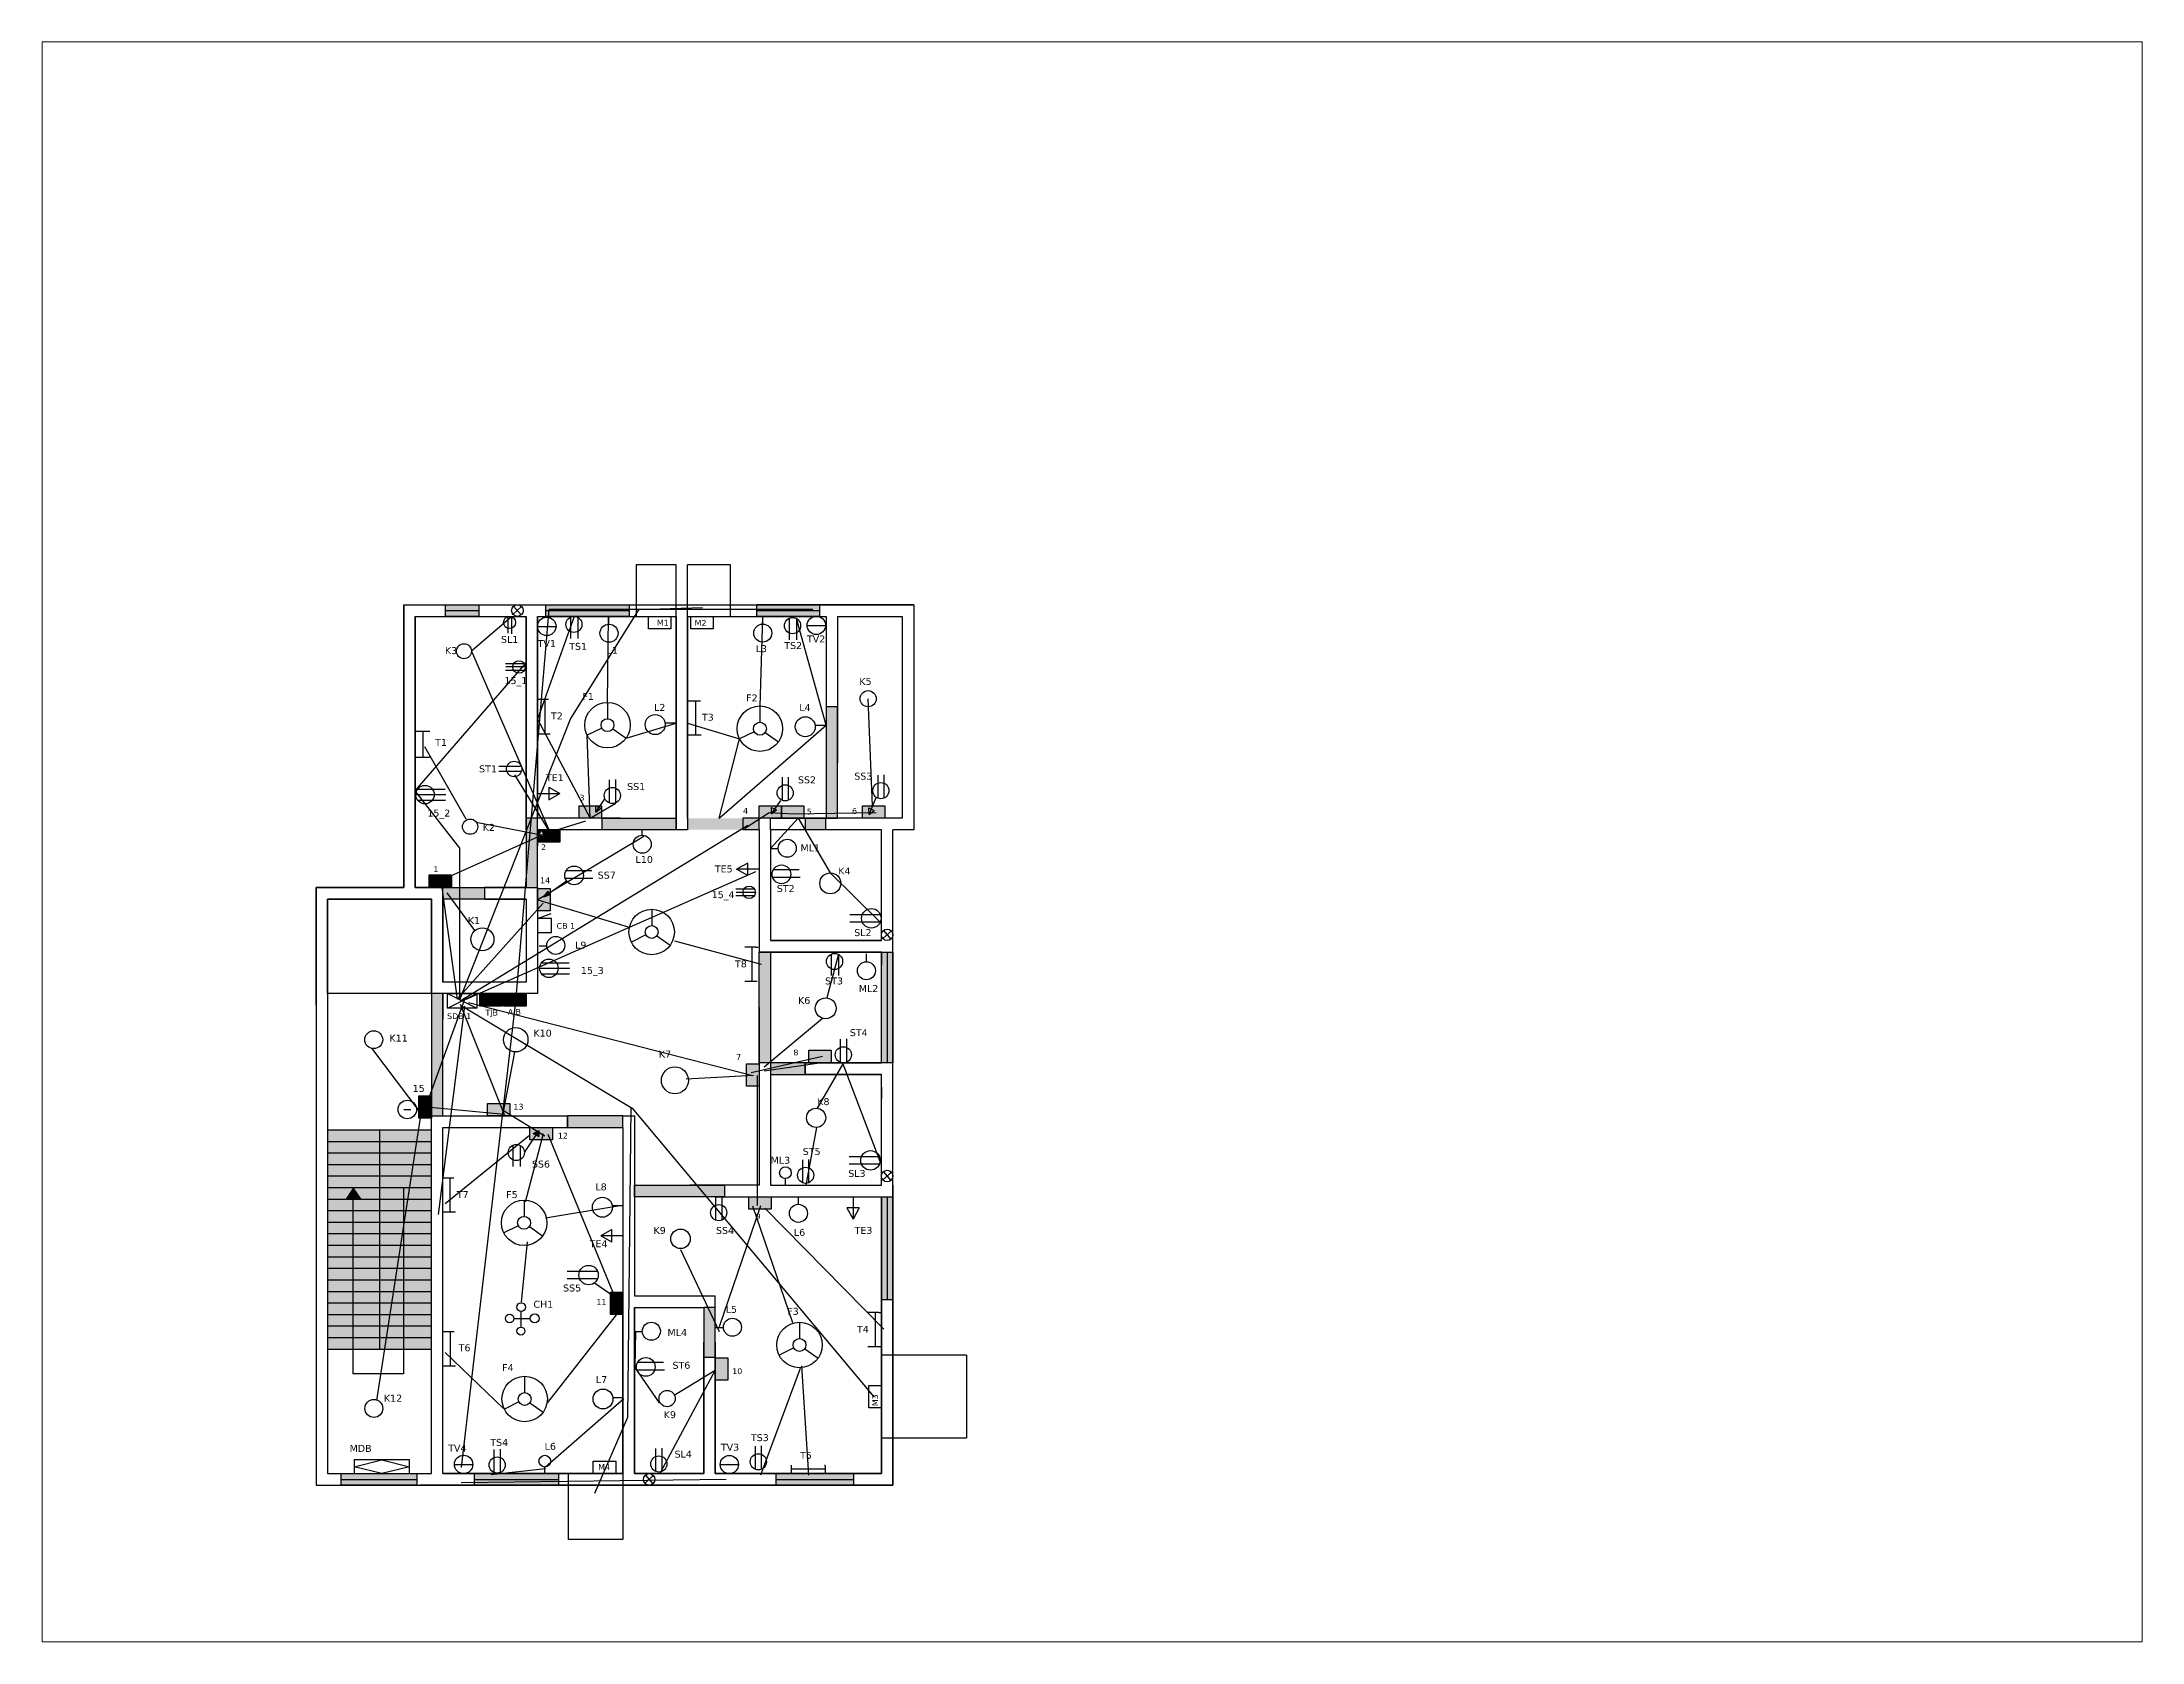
# Paper-space layout 'Layout2' of a CAD drawing. Header units: feet. Extents: x 1.05 to 9.45, y 0.8 to 7.2.
# The model-space entities are those that its viewports show. They can reach past a viewport. Long polylines and large blocks are cut down to what shows.
import ezdxf

# ---------------------------------------------------------------- set-up
doc = ezdxf.new("R2010")
doc.units = ezdxf.units.FT
doc.header["$MEASUREMENT"] = 0
doc.linetypes.add('ACAD_ISO02W100', pattern=[15, 12, -3])
doc.linetypes.add('ACAD_ISO03W100', pattern=[30, 12, -18])
doc.styles.get("Standard").update_dxf_attribs({"font": 'verdana.ttf', "height": 6})

msp = doc.modelspace()

# ---------------------------------------------------------------- hatches: boundary and pattern name
at = {"linetype": 'ACAD_ISO02W100'}
h = msp.add_hatch(color=70, dxfattribs=at)
h.paths.add_polyline_path([(329.3, 561.4), (329.3, 566.4), (300.2, 566.4), (300.2, 561.4)])
h.paths.add_polyline_path([(329.3, 556.4), (329.3, 561.4), (300.2, 561.4), (300.2, 556.4)])
h.paths.add_polyline_path([(459.4, 561.4), (459.4, 566.4), (387.4, 566.4), (387.4, 561.4)])
h.paths.add_polyline_path([(387.4, 561.4), (387.4, 556.4), (411.5, 556.4, -0.007605), (411.7, 556.4), (436.9, 556.4, -0.137077), (440.6, 556.4), (459.4, 556.4), (459.4, 561.4)])
h.paths.add_polyline_path([(624.3, 561.4), (624.3, 566.4), (570.1, 566.4), (570.1, 561.4)])
h.paths.add_polyline_path([(570.1, 561.4), (570.1, 556.4), (620.3, 556.4, -0.089971), (623.1, 556.4), (624.3, 556.4), (624.3, 561.4)])
h.paths.add_polyline_path([(678.1, -36), (683.1, -36), (683.1, 53.4), (678.1, 53.4)])
h.paths.add_polyline_path([(688.1, 53.4), (683.1, 53.4), (683.1, -36), (688.1, -36)])
h.paths.add_polyline_path([(678.1, 169.4), (683.1, 169.4), (683.1, 265.4), (678.1, 265.4)])
h.paths.add_polyline_path([(688.1, 265.4), (683.1, 265.4), (683.1, 169.4), (688.1, 169.4)])
h.paths.add_polyline_path([(653.8, -191.6), (653.8, -186.6), (611.8, -186.6, -0.000194), (611.8, -186.6), (586.8, -186.6), (586.8, -191.6)])
h.paths.add_polyline_path([(653.8, -196.6), (653.8, -191.6), (586.8, -191.6), (586.8, -196.6)])
h.paths.add_polyline_path([(398.1, -191.6), (398.1, -186.6), (372.8, -186.6, -0.000274), (372.8, -186.6), (325.5, -186.6), (325.5, -191.6)])
h.paths.add_polyline_path([(325.5, -191.6), (325.5, -196.6), (398.1, -196.6), (398.1, -191.6)])
h.paths.add_polyline_path([(275.6, -191.6), (275.6, -186.6), (209.8, -186.6), (209.8, -191.6)])
h.paths.add_polyline_path([(209.8, -191.6), (209.8, -196.6), (275.6, -196.6), (275.6, -191.6)])
h = msp.add_hatch(color=104)
h.paths.add_polyline_path([(288.1, 123.4), (298.1, 123.4), (298.1, 229.4), (288.1, 229.4)])
h.paths.add_polyline_path([(454.1, 113.4), (454.1, 123.4), (406.1, 123.4), (406.1, 113.4)])
h.paths.add_polyline_path([(298.1, 321.4), (298.1, 311.4), (334.1, 311.4), (334.1, 321.4)])
h.paths.add_polyline_path([(370.1, 321.4), (380.1, 321.4), (380.1, 381.4), (370.1, 381.4)])
h.paths.add_polyline_path([(500.1, 371.4), (500.1, 381.4), (436, 381.4), (436, 371.4)])
h.paths.add_polyline_path([(558.1, 371.4), (558.1, 381.4), (510.1, 381.4), (510.1, 371.4)])
h.paths.add_polyline_path([(572.1, 371.4), (572.1, 381.4), (558.1, 381.4), (558.1, 371.4)])
h.paths.add_polyline_path([(612.1, 381.4), (612.1, 371.4), (629.7, 371.4), (629.7, 381.4)])
h.paths.add_polyline_path([(630.1, 381.4), (640.1, 381.4), (640.1, 429.4), (640.1, 429.4), (640.1, 477.9), (630.1, 477.9)])
h.paths.add_polyline_path([(582.1, 265.4), (572.1, 265.4), (572.1, 169.4), (582.1, 169.4)])
h.paths.add_polyline_path([(582.1, 169.4), (582.1, 159.4), (612.1, 159.4), (612.1, 169.4)])
h.paths.add_polyline_path([(542.1, 53.4), (542.1, 63.4), (464.1, 63.4), (464.1, 53.4)])
h.paths.add_polyline_path([(534.1, -42.6), (524.1, -42.6), (524.1, -72.6), (524.1, -85.7), (534.1, -85.7), (534.1, -72.6)])
h = msp.add_hatch(color=253, dxfattribs=at)
h.paths.add_polyline_path([(435.5, 392.3), (416.1, 392.3), (416.1, 381.4), (435.5, 381.4)])
h.paths.add_polyline_path([(399.5, 371.4), (380.1, 371.4), (380.1, 360.6), (399.5, 360.6)])
h.paths.add_polyline_path([(591.5, 392.3), (572.1, 392.3), (572.1, 381.4), (591.5, 381.4)])
h.paths.add_polyline_path([(610.9, 392.3), (591.5, 392.3), (591.5, 381.4), (610.9, 381.4)])
h.paths.add_polyline_path([(681, 392.3), (661.6, 392.3), (661.6, 381.4), (681, 381.4)])
h.paths.add_polyline_path([(391, 320.5), (380.1, 320.5), (380.1, 301.1), (391, 301.1)])
h.paths.add_polyline_path([(572.1, 168.6), (561.3, 168.6), (561.3, 149.2), (572.1, 149.2)])
h.paths.add_polyline_path([(634.5, 180.3), (615.1, 180.3), (615.1, 169.4), (634.5, 169.4)])
h.paths.add_polyline_path([(356.2, 134.3), (336.8, 134.3), (336.8, 123.4), (356.2, 123.4)])
h.paths.add_polyline_path([(392.9, 113.4), (373.5, 113.4), (373.5, 102.7), (392.9, 102.7)])
h.paths.add_polyline_path([(545, -86.1), (534.1, -86.1), (534.1, -105.5), (545, -105.5)])
h.paths.add_polyline_path([(582.6, 53.4), (563.3, 53.4), (563.3, 42.5), (582.6, 42.5)])
for color, points in [(253, [(399.5, 371.4), (380.1, 371.4), (380.1, 369.1), (382.2, 368), (383.4, 370.1), (386.1, 365.9), (381, 365.9), (382.2, 368), (380.1, 369.1), (380.1, 360.6), (399.5, 360.6)]), (92, [(349.5, 229.4), (330.1, 229.4), (330.1, 218.5), (349.5, 218.5)]), (130, [(370.2, 229.4), (350.8, 229.4), (350.8, 218.6), (370.2, 218.6)])]:
    msp.add_hatch(color=color, dxfattribs=at).paths.add_polyline_path(points)
for points in [[(305.5, 332.3), (286.1, 332.3), (286.1, 321.4), (305.5, 321.4)], [(288.1, 140.9), (277.3, 140.9), (277.3, 121.5), (288.1, 121.5)], [(454.1, -29.4), (443.4, -29.4), (443.4, -48.7), (454.1, -48.7)]]:
    msp.add_hatch(color=253).paths.add_polyline_path(points)
at = {"linetype": 'ACAD_ISO02W100', "true_color": 0x000000}
h = msp.add_hatch(color=18, dxfattribs=at)
h.paths.add_polyline_path([(385.3, 312.9), (390.8, 315.3), (389.3, 318.2)])
h.paths.add_polyline_path([(391, 314.9), (390.8, 315.3), (385.3, 312.9)])
h = msp.add_hatch(color=252)
h.paths.add_polyline_path([(243.1, 111.1), (198.1, 111.1), (198.1, 101.1), (243.1, 101.1)])
h.paths.add_polyline_path([(243.1, 101.1), (198.1, 101.1), (198.1, 91.1), (243.1, 91.1)])
h.paths.add_polyline_path([(243.1, 91.1), (198.1, 91.1), (198.1, 81.1), (243.1, 81.1)])
h.paths.add_polyline_path([(288.1, 91.1), (243.1, 91.1), (243.1, 81.1), (288.1, 81.1)])
h.paths.add_polyline_path([(288.1, 101.1), (243.1, 101.1), (243.1, 91.1), (288.1, 91.1)])
h.paths.add_polyline_path([(288.1, 111.1), (243.1, 111.1), (243.1, 101.1), (288.1, 101.1)])
h.paths.add_polyline_path([(243.1, 81.1), (198.1, 81.1), (198.1, 71.1), (243.1, 71.1)])
h.paths.add_polyline_path([(288.1, 71.1), (243.1, 71.1), (243.1, 61.1), (288.1, 61.1)])
h.paths.add_polyline_path([(288.1, 81.1), (243.1, 81.1), (243.1, 71.1), (288.1, 71.1)])
h.paths.add_polyline_path([(243.1, 71.1), (198.1, 71.1), (198.1, 61.1), (243.1, 61.1)])
h.paths.add_polyline_path([(243.1, 61.1), (220, 61.1), (226.9, 51.1), (243.1, 51.1)])
h.paths.add_polyline_path([(220, 61.1), (198.1, 61.1), (198.1, 51.1), (213.5, 51.1)])
h.paths.add_polyline_path([(220, 61.1), (213.5, 51.1), (220, 51.1)], flags=16)
h.paths.add_polyline_path([(220, 61.1), (220, 51.1), (226.9, 51.1)])
h.paths.add_polyline_path([(243.1, 51.1), (220, 51.1), (220, 41.1), (243.1, 41.1)])
h.paths.add_polyline_path([(220, 51.1), (198.1, 51.1), (198.1, 41.1), (220, 41.1)])
h.paths.add_polyline_path([(220, 41.1), (198.1, 41.1), (198.1, 31.1), (220, 31.1)])
h.paths.add_polyline_path([(243.1, 41.1), (220, 41.1), (220, 31.1), (243.1, 31.1)])
h.paths.add_polyline_path([(263.8, 61.1), (243.1, 61.1), (243.1, 51.1), (263.8, 51.1)])
h.paths.add_polyline_path([(288.1, 61.1), (263.8, 61.1), (263.8, 51.1), (288.1, 51.1)])
h.paths.add_polyline_path([(263.8, 51.1), (243.1, 51.1), (243.1, 41.1), (263.8, 41.1)])
h.paths.add_polyline_path([(288.1, 51.1), (263.8, 51.1), (263.8, 41.1), (288.1, 41.1)])
h.paths.add_polyline_path([(263.8, 41.1), (243.1, 41.1), (243.1, 31.1), (263.8, 31.1)])
h.paths.add_polyline_path([(288.1, 41.1), (263.8, 41.1), (263.8, 31.1), (288.1, 31.1)])
h.paths.add_polyline_path([(263.8, 31.1), (243.1, 31.1), (243.1, 21.1), (263.8, 21.1)])
h.paths.add_polyline_path([(288.1, 31.1), (263.8, 31.1), (263.8, 21.1), (288.1, 21.1)])
h.paths.add_polyline_path([(243.1, 31.1), (220, 31.1), (220, 21.1), (243.1, 21.1)])
h.paths.add_polyline_path([(220, 31.1), (198.1, 31.1), (198.1, 21.1), (220, 21.1)])
h.paths.add_polyline_path([(220, 21.1), (198.1, 21.1), (198.1, 11.1), (220, 11.1)])
h.paths.add_polyline_path([(243.1, 11.1), (220, 11.1), (220, 1.1), (243.1, 1.1)])
h.paths.add_polyline_path([(263.8, 21.1), (243.1, 21.1), (243.1, 16.1), (243.1, 11.1), (263.8, 11.1)])
h.paths.add_polyline_path([(243.1, 16.1), (243.1, 21.1), (220, 21.1), (220, 11.1), (243.1, 11.1)])
h.paths.add_polyline_path([(288.1, 21.1), (263.8, 21.1), (263.8, 11.1), (288.1, 11.1)])
h.paths.add_polyline_path([(288.1, 11.1), (263.8, 11.1), (263.8, 1.1), (288.1, 1.1)])
h.paths.add_polyline_path([(263.8, 11.1), (243.1, 11.1), (243.1, 1.1), (263.8, 1.1)])
h.paths.add_polyline_path([(220, 11.1), (198.1, 11.1), (198.1, 1.1), (220, 1.1)])
h.paths.add_polyline_path([(220, 1.1), (198.1, 1.1), (198.1, -8.9), (220, -8.9)])
h.paths.add_polyline_path([(243.1, 1.1), (220, 1.1), (220, -8.9), (243.1, -8.9)])
h.paths.add_polyline_path([(263.8, 1.1), (243.1, 1.1), (243.1, -8.9), (263.8, -8.9)])
h.paths.add_polyline_path([(288.1, 1.1), (263.8, 1.1), (263.8, -8.9), (288.1, -8.9)])
h.paths.add_polyline_path([(220, -8.9), (198.1, -8.9), (198.1, -18.9), (220, -18.9)])
h.paths.add_polyline_path([(243.1, -8.9), (220, -8.9), (220, -18.9), (243.1, -18.9)])
h.paths.add_polyline_path([(263.8, -8.9), (243.1, -8.9), (243.1, -18.9), (263.8, -18.9)])
h.paths.add_polyline_path([(288.1, -8.9), (263.8, -8.9), (263.8, -18.9), (288.1, -18.9)])
h.paths.add_polyline_path([(288.1, -18.9), (263.8, -18.9), (263.8, -28.9), (288.1, -28.9)])
h.paths.add_polyline_path([(263.8, -18.9), (243.1, -18.9), (243.1, -28.9), (263.8, -28.9)])
h.paths.add_polyline_path([(243.1, -18.9), (220, -18.9), (220, -28.9), (243.1, -28.9)])
h.paths.add_polyline_path([(220, -18.9), (198.1, -18.9), (198.1, -28.9), (220, -28.9)])
h.paths.add_polyline_path([(220, -28.9), (198.1, -28.9), (198.1, -38.9), (220, -38.9)])
h.paths.add_polyline_path([(243.1, -28.9), (220, -28.9), (220, -38.9), (243.1, -38.9)])
h.paths.add_polyline_path([(263.8, -28.9), (243.1, -28.9), (243.1, -38.9), (263.8, -38.9)])
h.paths.add_polyline_path([(288.1, -28.9), (263.8, -28.9), (263.8, -38.9), (288.1, -38.9)])
h.paths.add_polyline_path([(288.1, -38.9), (263.8, -38.9), (263.8, -48.9), (288.1, -48.9)])
h.paths.add_polyline_path([(263.8, -38.9), (243.1, -38.9), (243.1, -48.9), (263.8, -48.9)])
h.paths.add_polyline_path([(243.1, -38.9), (220, -38.9), (220, -48.9), (243.1, -48.9)])
h.paths.add_polyline_path([(220, -38.9), (198.1, -38.9), (198.1, -48.9), (220, -48.9)])
h.paths.add_polyline_path([(220, -48.9), (198.1, -48.9), (198.1, -58.9), (220, -58.9)])
h.paths.add_polyline_path([(243.1, -48.9), (220, -48.9), (220, -58.9), (243.1, -58.9)])
h.paths.add_polyline_path([(263.8, -48.9), (243.1, -48.9), (243.1, -58.9), (263.8, -58.9)])
h.paths.add_polyline_path([(288.1, -48.9), (263.8, -48.9), (263.8, -58.9), (288.1, -58.9)])
h.paths.add_polyline_path([(288.1, -58.9), (263.8, -58.9), (263.8, -68.9), (288.1, -68.9)])
h.paths.add_polyline_path([(263.8, -58.9), (243.1, -58.9), (243.1, -68.9), (263.8, -68.9)])
h.paths.add_polyline_path([(263.8, -68.9), (243.1, -68.9), (243.1, -78.9), (263.8, -78.9)])
h.paths.add_polyline_path([(288.1, -68.9), (263.8, -68.9), (263.8, -78.9), (288.1, -78.9)])
h.paths.add_polyline_path([(243.1, -68.9), (220, -68.9), (220, -78.9), (243.1, -78.9)])
h.paths.add_polyline_path([(243.1, -58.9), (220, -58.9), (220, -68.9), (243.1, -68.9)])
h.paths.add_polyline_path([(220, -58.9), (198.1, -58.9), (198.1, -68.9), (220, -68.9)])
h.paths.add_polyline_path([(220, -68.9), (198.1, -68.9), (198.1, -78.9), (220, -78.9)])
h = msp.add_hatch(color=18, dxfattribs=at)
h.paths.add_polyline_path([(381.3, 110.7), (376.3, 108.2), (378.7, 107)])
h.paths.add_polyline_path([(381.3, 110.7), (378.7, 107), (381.3, 105.7)])
h = msp.add_hatch(color=18, dxfattribs=at)
h.paths.add_polyline_path([(220, 61.1), (213.5, 51.1), (220, 51.1)])
h.paths.add_polyline_path([(220, 61.1), (220, 51.1), (226.9, 51.1)])
msp.add_hatch(color=18, dxfattribs=at).paths.add_polyline_path([(450.8, -36.3), (445.3, -35.4), (448.2, -31.4)])

# ---------------------------------------------------------------- linework, layer by layer
at = {"linetype": 'ACAD_ISO02W100'}
for p, q in [((500.1, 601), (465.5, 601)), ((465.5, 601), (465.5, 556.4)), ((500.1, 556.4), (500.1, 601)), ((510.1, 556.4), (510.1, 601)), ((547.2, 601), (510.1, 601)), ((547.2, 556.4), (547.2, 601)), ((380.1, 547.7), (396.1, 547.7)), ((613.7, 548.6), (629.7, 548.6)), ((381, 365.9), (381, 365.9)), ((385.3, 312.9), (389.3, 318.2)), ((391, 314.9), (385.3, 312.9)), ((389.3, 318.2), (391, 314.9)), ((751.8, -83.9), (678.1, -83.9)), ((678.1, -155.5), (751.8, -155.5)), ((308, -178.6), (324, -178.6)), ((407, -243.7), (407, -186.6)), ((454.1, -186.6), (454.1, -243.7)), ((454.1, -243.7), (407, -243.7))]:
    msp.add_line(p, q, dxfattribs=at)
for p, q in [((264.1, 566.4), (706.1, 566.4)), ((264.1, 566.4), (264.1, 321.4)), ((366.3, 564.8), (358.8, 558.1)), ((359.3, 565.2), (365.8, 557.7)), ((706.1, 566.4), (617.2, 566.4)), ((706.1, 566.4), (706.1, 371.4)), ((274.1, 556.4), (370.1, 556.4)), ((274.1, 556.4), (274.1, 321.4)), ((380.1, 556.4), (500.1, 556.4)), ((510.1, 556.4), (630.1, 556.4)), ((640.1, 556.4), (696.1, 556.4)), ((696.1, 556.4), (696.1, 381.4)), ((380.1, 402.9), (399.5, 402.9)), ((389.8, 408.3), (389.8, 397.5)), ((389.8, 408.3), (399.5, 402.9)), ((389.8, 397.5), (399.5, 402.9)), ((430.6, 386.7), (430.5, 392.3)), ((430.5, 392.3), (435, 390.1)), ((430.6, 386.7), (438.5, 398.2)), ((430.6, 386.7), (435, 390.1)), ((582.9, 385.2), (582.8, 390.8)), ((582.8, 390.8), (587.3, 388.6)), ((582.9, 385.2), (590.8, 396.7)), ((582.9, 385.2), (587.3, 388.6)), ((667.4, 384.7), (667.3, 390.3)), ((667.3, 390.3), (671.8, 388.1)), ((667.4, 384.7), (673.6, 399.5)), ((667.4, 384.7), (671.8, 388.1)), ((558.1, 381.4), (558.1, 371.4)), ((572.1, 371.4), (572.1, 381.4)), ((582.1, 371.4), (582.1, 381.4)), ((612.1, 381.4), (612.1, 371.4)), ((678.1, 275.4), (678.1, 371.4)), ((696.1, 381.4), (688.1, 381.4)), ((688.1, -196.6), (688.1, 371.4)), ((706.1, 371.4), (688.1, 371.4)), ((562.3, 342.6), (552.6, 337.2)), ((571.9, 337.2), (552.6, 337.2)), ((562.3, 331.8), (552.6, 337.2)), ((562.3, 331.8), (562.3, 342.6)), ((264.1, 321.4), (188.1, 321.4)), ((188.1, 321.4), (188.1, -196.6)), ((188.1, 321.4), (188.1, -196.6)), ((264.1, 311.4), (198.1, 311.4)), ((198.1, 311.4), (198.1, -186.6)), ((198.1, 311.4), (198.1, -186.6)), ((298.1, 311.4), (298.1, 321.4)), ((334.1, 321.4), (334.1, 311.4)), ((370.1, 321.4), (380.1, 321.4)), ((380.1, 294.5), (392, 299)), ((380.1, 294.5), (380.1, 282.5)), ((392.1, 294.5), (380.1, 294.5)), ((392.1, 282.5), (392.1, 294.5)), ((380.1, 282.5), (392.1, 282.5)), ((686.9, 283.8), (679.4, 277.1)), ((679.9, 284.2), (686.4, 276.7)), ((582.1, 265.4), (572.1, 265.4)), ((678.1, 169.4), (678.1, 265.4)), ((678.1, 265.4), (678.1, 264.4)), ((678.1, 265.4), (678.1, 255.4)), ((678.1, 264.4), (678.1, 254.4)), ((288.1, 229.4), (288.1, 207.4)), ((298.1, 229.4), (298.1, 207.4)), ((302, 229.4), (327.5, 216.9)), ((302, 216.9), (327.5, 229.4)), ((612.1, 169.4), (612.1, 159.4)), ((678.1, 63.4), (678.1, 159.4)), ((678.1, 148.4), (678.1, 138.4)), ((264.2, 129), (270.2, 129)), ((288.1, 111.1), (198.1, 111.1)), ((243.1, 111.1), (243.1, 16.1)), ((381.3, 110.7), (369.1, 92.6)), ((376.3, 108.2), (381.3, 110.7)), ((381.3, 110.7), (381.3, 105.7)), ((406.1, 113.4), (406.1, 123.4)), ((454.1, 113.4), (454.1, 123.4)), ((288.1, 101.1), (198.1, 101.1)), ((288.1, 91.1), (198.1, 91.1)), ((376.3, 108.2), (381.3, 105.7)), ((288.1, 81.1), (198.1, 81.1)), ((686.9, 74.7), (679.4, 68)), ((679.9, 75.1), (686.4, 67.5)), ((288.1, 71.1), (198.1, 71.1)), ((288.1, 61.1), (198.1, 61.1)), ((220, 61.1), (226.9, 51.1)), ((220, 61.1), (220, -100.1)), ((263.8, 61.1), (263.8, -100.1)), ((572.1, 63.4), (512.1, 63.4)), ((288.1, 51.1), (198.1, 51.1)), ((288.1, 41.1), (198.1, 41.1)), ((524.1, 53.4), (512.1, 53.4)), ((534.1, 53.4), (524.1, 53.4)), ((658.9, 43.7), (648, 43.7)), ((648, 43.7), (653.5, 34)), ((653.5, 53.4), (653.5, 34)), ((658.9, 43.7), (653.5, 34)), ((678.1, -186.6), (678.1, 53.4)), ((288.1, 31.1), (198.1, 31.1)), ((288.1, 21.1), (198.1, 21.1)), ((444.5, 24.9), (434.9, 19.5)), ((454.2, 19.5), (434.9, 19.5)), ((444.5, 14.1), (434.9, 19.5)), ((444.5, 14.1), (444.5, 24.9)), ((288.1, 11.1), (198.1, 11.1)), ((288.1, 1.1), (198.1, 1.1)), ((243.1, 16.1), (243.1, -78.9)), ((288.1, -8.9), (198.1, -8.9)), ((288.1, -18.9), (198.1, -18.9)), ((288.1, -28.9), (198.1, -28.9)), ((450.8, -36.3), (429.5, -21.4)), ((445.3, -35.4), (448.2, -31.4)), ((450.8, -36.3), (445.3, -35.4)), ((450.8, -36.3), (448.2, -31.4)), ((524.1, -32.6), (529.1, -32.6)), ((529.1, -32.6), (534.1, -32.6)), ((534.1, -42.6), (534.1, -32.6)), ((288.1, -38.9), (198.1, -38.9)), ((288.1, -48.9), (198.1, -48.9)), ((534.1, -42.6), (524.1, -42.6)), ((524.1, -42.6), (524.1, -72.6)), ((534.1, -72.6), (534.1, -42.6)), ((288.1, -58.9), (198.1, -58.9)), ((288.1, -68.9), (198.1, -68.9)), ((288.1, -78.9), (198.1, -78.9)), ((524.1, -85.7), (534.1, -85.7)), ((263.8, -100.1), (220, -100.1)), ((245.2, -174.6), (221.2, -174.6)), ((221.2, -174.6), (221.2, -180.6)), ((221.2, -180.6), (245.2, -174.6)), ((221.2, -180.6), (221.2, -186.6)), ((245.2, -186.6), (221.2, -180.6)), ((269.2, -174.6), (245.2, -174.6)), ((245.2, -174.6), (269.2, -180.6)), ((269.2, -180.6), (245.2, -186.6)), ((269.2, -180.6), (269.2, -174.6)), ((269.2, -186.6), (269.2, -180.6)), ((188.1, -196.6), (688.1, -196.6)), ((198.1, -186.6), (288.1, -186.6)), ((298.1, -186.6), (454.1, -186.6)), ((454.1, -186.6), (444.1, -186.6)), ((464.1, -186.6), (524.1, -186.6)), ((480.5, -188.2), (473.1, -194.9)), ((473.6, -187.8), (480.1, -195.3)), ((534.1, -186.6), (678.1, -186.6))]:
    msp.add_line(p, q)
at = {"color": 0}
for p, q in [((300.2, 561.4), (329.3, 561.4)), ((387.4, 561.4), (459.4, 561.4)), ((570.1, 561.4), (624.3, 561.4)), ((683.1, 265.4), (683.1, 169.4)), ((209.8, -191.6), (275.6, -191.6)), ((325.5, -191.6), (398.1, -191.6)), ((586.8, -191.6), (653.8, -191.6))]:
    msp.add_line(p, q, dxfattribs=at)
at = {"color": 0, "linetype": 'ACAD_ISO03W100', "lineweight": -2}
for p, q in [((357.5, 555.9), (322.8, 526.2)), ((411.7, 556.4), (380.1, 467.2)), ((440.7, 481.8), (441.7, 556.4)), ((575, 556.4), (572.8, 478.6)), ((630.3, 462.1), (604.4, 554.4)), ((670.5, 392.1), (666.6, 485)), ((380.1, 467.2), (425.8, 381.4)), ((456.8, 450.8), (500.1, 463.9)), ((510.1, 463.9), (555.2, 450.1)), ((537.4, 381.4), (630.3, 462.1)), ((282.1, 443.6), (317.8, 381)), ((425.8, 381.4), (423.1, 453.3)), ((537.4, 381.4), (555.2, 450.1)), ((360.2, 419.1), (391.9, 367.4)), ((425.8, 381.4), (447.8, 394.6)), ((326.8, 378.1), (387.9, 366.1)), ((472.1, 365.7), (380.2, 310.7)), ((605.9, 381.4), (582.1, 355.1)), ((605.9, 381.4), (633.8, 334.1)), ((633.8, 334.1), (677, 291.3)), ((301.5, 316.9), (325.3, 284.1)), ((380.2, 310.7), (458.7, 287.3)), ((498.8, 275.1), (573.9, 255)), ((640.8, 263.5), (630.8, 225.7)), ((627, 208), (576.5, 165.7)), ((279.1, 125.5), (236.6, 182.2)), ((360.2, 178.8), (350.2, 127.1)), ((624.4, 169.1), (576.6, 162.3)), ((644.7, 168.7), (622.2, 129.7)), ((644.7, 168.7), (676.8, 84.1)), ((508.8, 155.5), (567.2, 158.8)), ((240.8, -123.3), (279.1, 125.5)), ((621.9, 113.5), (612.6, 63.3)), ((373.1, 106.4), (300, 47.2)), ((369.6, 49), (385.3, 108.1)), ((387, 35.1), (449.7, 45.5)), ((573.2, 45.4), (537.6, -59.4)), ((601.4, -56), (566.8, 45.3)), ((577.2, 43.4), (680.1, -61.4)), ((366.2, -38), (371.4, 14.2)), ((503.9, 7.8), (537.6, -63.4)), ((451.5, -45), (388.8, -125)), ((464.6, -94.7), (465.3, -63.5)), ((350.5, -130.2), (300, -81.5)), ((485.7, -125.3), (464.6, -94.7)), ((534, -96.8), (486.4, -185.8)), ((498.6, -118.5), (534, -96.8)), ((607.6, -95.6), (573.2, -188)), ((608.8, -93.1), (614.8, -188)), ((387, -180.7), (455, -121.5)), ((387, -182.4), (340, -187.7))]:
    msp.add_line(p, q, dxfattribs=at)
at = {"linetype": 'ByBlock'}
for p, q in [((354.2, 556), (354.2, 541.7)), ((357.5, 555.9), (357.5, 541.3)), ((368.8, 515.1), (352.4, 515.1)), ((369.4, 512.5), (352.7, 512.5)), ((368.5, 509.4), (352.4, 509.4)), ((568.3, 319.9), (551.9, 319.9)), ((568, 314.2), (551.9, 314.2)), ((569, 317.2), (552.2, 317.2))]:
    msp.add_line(p, q, dxfattribs=at)
at = {"color": 4, "linetype": 'ACAD_ISO03W100', "lineweight": -2}
for p, q in [((389.8, 562.4), (361, 222.7)), ((618.7, 562.4), (389.8, 562.4)), ((316.8, 224.3), (282.4, 129.7)), ((361, 222.7), (313.9, -181.3)), ((543.5, -191.8), (313.9, -194.7))]:
    msp.add_line(p, q, dxfattribs=at)
at = {"color": 0, "lineweight": -2}
for p, q in [((408.6, 555.7), (408.6, 537.3)), ((414.9, 555.6), (414.9, 537.3)), ((441.7, 556.4), (441.7, 549.6)), ((575, 556.6), (575, 549.7)), ((598.1, 554.6), (598.1, 536.1)), ((604.4, 554.4), (604.4, 536.1)), ((389.6, 484.2), (380.1, 484.2)), ((386.3, 484.2), (386.3, 454.8)), ((440.7, 481.8), (440.7, 467.7)), ((510.1, 483.2), (521.4, 483.2)), ((517.1, 483), (517.1, 453.6)), ((572.8, 478.6), (572.8, 464.6)), ((274.1, 456.8), (286.6, 456.8)), ((281, 434.8), (281, 456.6)), ((380.1, 467.2), (380.1, 462.7)), ((435.7, 459.6), (423.1, 453.3)), ((445.3, 458.9), (456.8, 450.8)), ((490.5, 464), (500.1, 464)), ((567.8, 456.4), (555.2, 450.1)), ((577.3, 455.7), (588.8, 447.6)), ((620.7, 462.1), (630.3, 462.1)), ((380.1, 454.7), (391, 454.7)), ((510.9, 453.6), (521.8, 453.6)), ((274.1, 434.3), (286.8, 434.3)), ((366.1, 426.2), (346.6, 426.2)), ((366.1, 421.9), (346.6, 421.9)), ((675.2, 398.7), (675.2, 418.7)), ((680.5, 398.9), (680.5, 419)), ((274.4, 401.9), (300.5, 401.9)), ((275.8, 406.5), (299.9, 406.5)), ((442.4, 394.6), (442.4, 414.6)), ((447.8, 394.7), (447.8, 414.9)), ((592.3, 396.8), (592.3, 416.9)), ((597.6, 397), (597.6, 417.1)), ((275.9, 397.2), (300.2, 397.2)), ((470.5, 371.4), (470.5, 366.7)), ((582.1, 369.2), (582.1, 363.5)), ((582.1, 355.1), (588.7, 355.1)), ((404, 329.5), (428, 329.5)), ((404.8, 336.1), (427, 336.1)), ((583.8, 330.4), (607.8, 330.4)), ((584.6, 337), (606.8, 337)), ((390.1, 316.5), (405.1, 327.2)), ((479, 302.5), (479, 288.4)), ((677.1, 297.7), (650.8, 297.7)), ((677, 291.3), (650.8, 291.3)), ((474, 280.3), (461.4, 273.9)), ((483.5, 279.5), (495, 271.4)), ((381.6, 270.9), (388.1, 270.9)), ((383.3, 256), (407.4, 256)), ((569.1, 269.6), (559.6, 269.6)), ((565.8, 269.6), (565.8, 240.2)), ((569.1, 269.6), (571.3, 269.6)), ((634.5, 263.6), (634.5, 245.2)), ((640.8, 263.5), (640.8, 245.2)), ((664.8, 263.9), (664.8, 257)), ((381.9, 251.4), (408, 251.4)), ((383.4, 246.7), (407.7, 246.7)), ((559.6, 240.1), (570.5, 240.1)), ((642.7, 169.9), (642.7, 189.9)), ((648, 170.1), (648, 190.2)), ((358.6, 98), (358.6, 79.6)), ((364.9, 97.9), (364.9, 79.6)), ((609.9, 65.5), (609.9, 85.5)), ((615.2, 65.7), (615.2, 85.8)), ((676.5, 87.9), (650.1, 87.9)), ((676.3, 81.5), (650.1, 81.5)), ((307.5, 69.6), (298, 69.6)), ((304.2, 69.6), (304.2, 40.3)), ((595, 63.4), (595, 68.8)), ((298, 40.2), (308.9, 40.2)), ((368.4, 50.5), (368.4, 36.4)), ((444.8, 45.7), (454.1, 45.7)), ((534.7, 33.1), (534.7, 53.1)), ((540, 33.2), (540, 53.3)), ((605.9, 53.4), (605.9, 46.8)), ((363.4, 28.3), (350.8, 22)), ((373, 27.6), (384.5, 19.5)), ((432.2, -11.5), (405.8, -11.5)), ((432, -17.9), (405.8, -17.9)), ((359.7, -52.1), (373.7, -52.1)), ((365.7, -45.9), (365.7, -59.6)), ((675.9, -46.9), (666.4, -46.9)), ((672.6, -46.9), (672.6, -76.3)), ((675.9, -46.9), (678.1, -46.9)), ((307.7, -63.7), (298.2, -63.7)), ((304.4, -63.7), (304.4, -93)), ((464.3, -63.5), (470.9, -63.5)), ((534.6, -60), (541.2, -60)), ((607.1, -55.4), (607.1, -69.5)), ((467, -89.9), (489.2, -89.9)), ((602.1, -77.6), (589.5, -84)), ((611.7, -78.4), (623.2, -86.5)), ((666.4, -76.4), (677.3, -76.4)), ((677.3, -76.4), (678.1, -76.4)), ((298.2, -93.1), (309, -93.1)), ((368.9, -102.3), (368.9, -116.3)), ((466.2, -96.5), (490.2, -96.5)), ((363.9, -124.5), (351.3, -130.8)), ((373.4, -125.2), (384.9, -133.3)), ((445.3, -120.6), (454.1, -120.6)), ((569, -182.9), (569, -162.8)), ((574.3, -182.7), (574.3, -162.6)), ((342.6, -185.6), (342.6, -165.6)), ((348, -185.4), (348, -165.3)), ((386.4, -186.5), (386.4, -181.1)), ((482.7, -184.8), (482.7, -164.8)), ((488.1, -184.6), (488.1, -164.5)), ((599.8, -179.2), (599.8, -186.6)), ((629.4, -180.2), (629.4, -179.1)), ((629.4, -180.2), (629.4, -186.6)), ((599.8, -182.3), (629.2, -182.3))]:
    msp.add_line(p, q, dxfattribs=at)
at = {"color": 3, "linetype": 'ACAD_ISO03W100', "lineweight": -2}
for p, q in [((467.7, 562), (408.7, 468)), ((523.1, 563.9), (467.7, 562)), ((273.9, 405.2), (369.9, 515.9)), ((408.7, 468), (312.7, 224.5)), ((312.7, 355.5), (273.9, 405.2)), ((312.7, 224.5), (312.7, 355.5)), ((318.2, 224.5), (569.3, 335.2)), ((314.5, 218.7), (462.2, 130.1)), ((460.9, 130.8), (458, -137.8)), ((462.2, 130.1), (671.5, -120.1)), ((458, -137.8), (429.3, -203.8))]:
    msp.add_line(p, q, dxfattribs=at)
at = {"color": 0, "linetype": 'ACAD_ISO02W100', "lineweight": -2}
for p, q in [((322.8, 526.2), (389.8, 371.4)), ((751.8, -83.9), (751.8, -155.5)), ((538.5, -178.7), (554.2, -178.7))]:
    msp.add_line(p, q, dxfattribs=at)
at = {"color": 1, "linetype": 'ACAD_ISO03W100', "lineweight": -2}
for p, q in [((559.5, 372.5), (580.7, 386.5)), ((580.7, 386.5), (601.8, 385.1)), ((601.8, 385.1), (673.6, 386.5)), ((386.3, 367.8), (296.2, 327.4)), ((313.1, 223.3), (562.3, 375.3)), ((421.5, 379), (386.3, 367.8)), ((296.2, 327.4), (310.3, 224.7)), ((310.3, 224.7), (384.9, 307.7)), ((313.1, 220.3), (351.1, 124.6)), ((320.1, 221.7), (566.6, 158.4)), ((565.2, 161.2), (627.1, 175.2)), ((570.8, 45.8), (570.8, 158.4)), ((351.1, 124.6), (277.9, 131.6)), ((349.7, 128.8), (386.3, 106.3)), ((389.1, 107.7), (449.7, -40.1))]:
    msp.add_line(p, q, dxfattribs=at)
at = {"color": 6, "linetype": 'ACAD_ISO03W100', "lineweight": -2}
msp.add_line((316.8, 218.6), (293.9, 37.9), dxfattribs=at)
for points in [[(264.1, 321.4), (264.1, 566.4), (380.1, 566.4)], [(370.1, 566.4), (510.1, 566.4)], [(500.1, 566.4), (640.1, 566.4)], [(298.1, 321.4), (274.1, 321.4), (274.1, 556.4), (370.1, 556.4), (370.1, 357.4)], [(370.1, 371.4), (370.1, 556.4)], [(380.1, 556.4), (380.1, 381.4)], [(452.1, 381.4), (380.1, 381.4), (380.1, 556.4), (500.1, 556.4), (500.1, 381.4)], [(510.1, 556.4), (510.1, 371.4), (500.1, 371.4)], [(510.1, 371.4), (500.1, 371.4), (500.1, 556.4)], [(510.1, 381.4), (510.1, 556.4), (630.1, 556.4), (630.1, 429.4)], [(640.1, 556.4), (640.1, 429.4)], [(380.1, 371.4), (380.1, 357.4)], [(452.1, 371.4), (380.1, 371.4)], [(582.1, 381.4), (558.1, 381.4)], [(572.1, 371.4), (558.1, 371.4)], [(582.1, 381.4), (572.1, 381.4)], [(572.1, 371.4), (572.1, 265.4)], [(582.1, 371.4), (582.1, 275.4), (678.1, 275.4), (678.1, 371.4), (612.1, 371.4)], [(688.1, 381.4), (612.1, 381.4)], [(630.1, 381.4), (612.1, 381.4)], [(640.1, 371.4), (612.1, 371.4)], [(688.1, 265.4), (688.1, 371.4)], [(188.1, 219.4), (188.1, 321.4), (264.1, 321.4)], [(288.1, 311.4), (264.1, 311.4)], [(274.1, 321.4), (298.1, 321.4)], [(288.1, 321.4), (288.1, 321.4), (298.1, 321.4)], [(288.1, 229.4), (288.1, 311.4)], [(380.1, 321.4), (380.1, 229.4), (298.1, 229.4)], [(298.1, 311.4), (298.1, 239.4)], [(334.1, 311.4), (370.1, 311.4), (370.1, 239.4), (298.1, 239.4), (298.1, 311.4)], [(370.1, 321.4), (334.1, 321.4)], [(334.1, 321.4), (370.1, 321.4)], [(370.1, 311.4), (334.1, 311.4)], [(380.1, 321.4), (380.1, 311.4)], [(572.1, 275.4), (572.1, 265.4)], [(678.1, 275.4), (582.1, 275.4)], [(688.1, 159.4), (688.1, 275.4)], [(582.1, 265.4), (678.1, 265.4)], [(612.1, 169.4), (678.1, 169.4), (678.1, 265.4), (582.1, 265.4)], [(572.1, 217.4), (572.1, 159.4)], [(582.1, 217.4), (582.1, 169.4)], [(582.1, 217.4), (582.1, 63.4), (678.1, 63.4), (678.1, 159.4), (612.1, 159.4)], [(572.1, 169.4), (572.1, 63.4)], [(678.1, 169.4), (612.1, 169.4)], [(688.1, 53.4), (688.1, 53.4), (688.1, 169.4)], [(612.1, 159.4), (678.1, 159.4)], [(454.1, 113.4), (454.1, -186.6), (298.1, -186.6), (298.1, 113.4), (406.1, 113.4)], [(454.1, 123.4), (464.1, 123.4), (464.1, -32.6)], [(688.1, 63.4), (688.1, -196.6), (524.1, -196.6)], [(582.1, 63.4), (678.1, 63.4)], [(534.1, 53.4), (678.1, 53.4), (678.1, -186.6), (534.1, -186.6), (534.1, -72.6)], [(572.1, 53.4), (678.1, 53.4)], [(454.1, -186.6), (454.1, -32.6)], [(464.1, -32.6), (524.1, -32.6)], [(524.1, -72.6), (524.1, -186.6), (464.1, -186.6), (464.1, -42.6), (524.1, -42.6)], [(464.1, -42.6), (464.1, -186.6)], [(524.1, -186.6), (524.1, -72.6)], [(534.1, -72.6), (534.1, -186.6)], [(534.1, -72.6), (534.1, -186.6)], [(454.1, -196.6), (278.1, -196.6)], [(464.1, -196.6), (464.1, -196.6), (288.1, -196.6)], [(534.1, -196.6), (534.1, -196.6), (454.1, -196.6)], [(534.1, -196.6), (534.1, -196.6), (454.1, -196.6)]]:
    msp.add_lwpolyline(points)
for points in [[(300.2, 566.4), (329.3, 566.4), (329.3, 556.4), (300.2, 556.4)], [(387.4, 566.4), (459.4, 566.4), (459.4, 556.4), (387.4, 556.4)], [(570.1, 566.4), (617.2, 566.4), (617.2, 566.4), (570.1, 566.4)], [(570.1, 566.4), (624.3, 566.4), (624.3, 556.4), (570.1, 556.4)], [(476.2, 556.4), (495.6, 556.4), (495.6, 545.6), (476.2, 545.6)], [(512.9, 556.4), (532.3, 556.4), (532.3, 545.6), (512.9, 545.6)], [(640.1, 477.9), (630.1, 477.9), (630.1, 381.4), (640.1, 381.4)], [(572.1, 392.3), (591.5, 392.3), (591.5, 381.4), (572.1, 381.4)], [(591.5, 392.3), (610.9, 392.3), (610.9, 381.4), (591.5, 381.4)], [(661.6, 392.3), (681, 392.3), (681, 381.4), (661.6, 381.4)], [(436, 381.4), (500.1, 381.4), (500.1, 371.4), (436, 371.4)], [(582.1, 381.4), (629.7, 381.4), (629.7, 371.4), (582.1, 371.4)], [(286.1, 332.3), (305.5, 332.3), (305.5, 321.4), (286.1, 321.4)], [(198.1, 311.4), (288.1, 311.4), (288.1, 229.4), (198.1, 229.4)], [(298.1, 321.4), (334.1, 321.4), (334.1, 311.4), (298.1, 311.4)], [(391, 320.5), (391, 301.1), (380.1, 301.1), (380.1, 320.5)], [(572.1, 265.4), (582.1, 265.4), (582.1, 169.4), (572.1, 169.4)], [(678.1, 265.4), (688.1, 265.4), (688.1, 169.4), (678.1, 169.4)], [(678.1, 259.4), (678.1, 259.4), (678.1, 254.4), (678.1, 254.4)], [(298.1, 229.4), (288.1, 229.4), (288.1, 123.4), (298.1, 123.4)], [(302, 229.4), (327.5, 229.4), (327.5, 216.9), (302, 216.9)], [(330.1, 229.4), (349.5, 229.4), (349.5, 218.5), (330.1, 218.5)], [(350.8, 229.4), (370.2, 229.4), (370.2, 218.6), (350.8, 218.6)], [(572.1, 168.6), (572.1, 149.2), (561.3, 149.2), (561.3, 168.6)], [(612.1, 169.4), (582.1, 169.4), (582.1, 159.4), (612.1, 159.4)], [(615.1, 180.3), (634.5, 180.3), (634.5, 169.4), (615.1, 169.4)], [(288.1, 140.9), (288.1, 121.5), (277.3, 121.5), (277.3, 140.9)], [(336.8, 134.3), (356.2, 134.3), (356.2, 123.4), (336.8, 123.4)], [(454.1, 123.4), (406.1, 123.4), (406.1, 113.4), (454.1, 113.4)], [(464.1, 63.4), (542.1, 63.4), (542.1, 53.4), (464.1, 53.4)], [(563.3, 53.4), (582.6, 53.4), (582.6, 42.5), (563.3, 42.5)], [(454.1, -29.4), (454.1, -48.7), (443.4, -48.7), (443.4, -29.4)], [(545, -86.1), (545, -105.5), (534.1, -105.5), (534.1, -86.1)], [(678.1, -110.3), (678.1, -129.7), (667.3, -129.7), (667.3, -110.3)], [(447.8, -186.6), (428.4, -186.6), (428.4, -175.7), (447.8, -175.7)], [(209.8, -186.6), (275.6, -186.6), (275.6, -196.6), (209.8, -196.6)], [(325.5, -186.6), (398.1, -186.6), (398.1, -196.6), (325.5, -196.6)], [(586.8, -186.6), (653.8, -186.6), (653.8, -196.6), (586.8, -196.6)]]:
    msp.add_lwpolyline(points, close=True)
at = {"flags": 128}
for points in [[(416.1, 392.3), (435.5, 392.3), (435.5, 381.4), (416.1, 381.4)], [(380.1, 381.4), (370.1, 381.4), (370.1, 321.4), (380.1, 321.4)], [(380.1, 371.4), (399.5, 371.4), (399.5, 360.6), (380.1, 360.6)], [(373.5, 113.4), (392.9, 113.4), (392.9, 102.7), (373.5, 102.7)], [(678.1, 53.4), (688.1, 53.4), (688.1, -36), (678.1, -36)]]:
    msp.add_lwpolyline(points, close=True, dxfattribs=at)
msp.add_lwpolyline([(288.1, -186.6), (288.1, 123.4), (406.1, 123.4)], dxfattribs=at)
for centre, radius in [((362.6, 561.4), 5), ((388.1, 547.7), 8), ((411.6, 549.4), 7), ((601.1, 548.3), 7), ((621.7, 548.6), 8), ((666.6, 485), 7), ((444.9, 401.1), 7), ((594.7, 403.4), 7), ((677.6, 405.3), 7), ((683.1, 280.4), 5), ((637.5, 257.3), 7), ((645.1, 176.4), 7), ((267.2, 129), 8), ((361.7, 91.7), 7), ((612.4, 72), 7), ((683.1, 71.3), 5), ((537.1, 39.6), 7), ((316, -178.6), 8), ((345.1, -179.1), 7), ((485.2, -178.2), 7), ((571.4, -176.3), 7), ((476.8, -191.6), 5)]:
    msp.add_circle(centre, radius)
at = {"linetype": 'ByBlock'}
for centre, radius in [((355.8, 551), 5.2), ((316.3, 526.2), 6.49), ((364, 512.5), 5.46), ((563.5, 317.2), 5.46)]:
    msp.add_circle(centre, radius, dxfattribs=at)
at = {"color": 0, "lineweight": -2}
for centre, radius in [((442, 541.8), 7.82), ((575.3, 541.9), 7.82), ((440.7, 462.1), 19.7), ((572.8, 459), 19.7), ((440.7, 462.1), 5.6), ((482, 462.6), 8.65), ((572.8, 459), 5.6), ((612.1, 460.7), 8.65), ((359.8, 424.1), 6.66), ((282.5, 401.9), 8.03), ((321.6, 374.1), 6.61), ((470.8, 358.9), 7.82), ((596.5, 355.4), 7.82), ((411.8, 331.9), 8.11), ((591.5, 332.8), 8.11), ((633.8, 325), 9.1), ((479, 282.8), 19.7), ((669.3, 294.7), 8.44), ((332.3, 276.5), 9.98), ((395.9, 271.2), 7.82), ((479, 282.8), 5.6), ((389.9, 251.4), 8.03), ((665.1, 249.2), 7.82), ((629.8, 216.7), 9.05), ((238.1, 189.5), 7.75), ((361.2, 189.5), 10.6), ((499.1, 154.2), 11.7), ((621.5, 121.8), 8.34), ((668.6, 84.9), 8.44), ((594.9, 74.2), 5.08), ((368.4, 30.8), 19.7), ((368.4, 30.8), 5.6), ((436.3, 44.3), 8.65), ((606.2, 39), 7.82), ((504, 16.9), 8.48), ((424.3, -14.5), 8.44), ((355.9, -52.1), 3.72), ((365.9, -42.2), 3.74), ((377.6, -52.1), 3.89), ((549, -59.7), 7.82), ((365.7, -63), 3.48), ((478.7, -63.2), 7.82), ((607.1, -75.1), 19.7), ((607.1, -75.1), 5.6), ((473.9, -94.1), 8.11), ((368.9, -121.9), 19.7), ((238.2, -130.1), 7.8), ((368.9, -121.9), 5.6), ((436.8, -121.9), 8.65), ((492.4, -121.5), 7.05), ((386.4, -175.8), 5.08), ((546.3, -178.7), 7.87)]:
    msp.add_circle(centre, radius, dxfattribs=at)
at = {"layer": 'Defpoints', "color": 0}
msp.add_line((683.1, 53.4), (683.1, -36), dxfattribs=at)

# ---------------------------------------------------------------- texts
at = {"color": 3, "char_height": 5, "attachment_point": 1}
for s, insert, width in [('M1', (483.5, 553.4), 8.928), ('M2', (516.2, 553.2), 15.799)]:
    msp.add_mtext(s, dxfattribs=dict(at, insert=insert, width=width))
at = {"color": 0, "lineweight": -2, "char_height": 6, "attachment_point": 1}
for s, insert in [('K3', (299.8, 529.7)), ('TV1', (380.1, 535.8)), ('L1', (440, 530)), ('L3', (569.1, 531.4)), ('TS2', (593.9, 534.1)), ('TV2', (613.5, 539.8)), ('K5', (658.9, 503)), ('T2', (391.7, 473.1)), ('L2', (481, 480.5)), ('F2', (560.9, 488.7)), ('L4', (606.9, 480.3)), ('T3', (522.5, 472)), ('T1', (291.3, 450.1)), ('ST1', (329.4, 427.2)), ('15_2', (284.6, 388.9)), ('K2', (332.5, 376.5)), ('L10', (465, 348.7)), ('ML1', (608, 358.7)), ('TE5', (533.7, 340.5)), ('K4', (640.7, 338.7)), ('SL2', (654.5, 285.3)), ('15_3', (417.6, 252.5)), ('ML2', (658.5, 236.8)), ('K11', (251.7, 193.9)), ('K10', (376.5, 198.2)), ('K7', (485.2, 180)), ('15', (271.8, 150.3)), ('K8', (622.5, 138.8)), ('ST5', (609.9, 95.6)), ('SS6', (375.2, 84.7)), ('SL3', (649.3, 76.6)), ('L8', (430.2, 64.9)), ('K9', (480.6, 27.2)), ('SS4', (534.7, 27.2)), ('L6', (602.2, 25.5)), ('TE3', (654.8, 27.2)), ('TE4', (425.2, 15.6)), ('SS5', (402.2, -22.7)), ('CH1', (376.5, -36.8)), ('L5', (543.1, -41.2)), ('F3', (596.5, -42.9)), ('ML4', (492.7, -61.3)), ('T4', (656.9, -58.5)), ('T6', (311.7, -74.5)), ('ST6', (497, -89.7)), ('F4', (349.4, -91.7)), ('MDB', (217.2, -161.7)), ('TS4', (339.1, -156.5)), ('L6', (386.2, -159.9)), ('TS3', (565, -152.4)), ('SL4', (498.8, -166.7)), ('T5', (607.6, -167.7))]:
    msp.add_mtext(s, dxfattribs=dict(at, insert=insert))
for s, insert, width in [('SL1', (348.4, 539.4), 0.392), ('TS1', (407.5, 533.4), 1.027), ('15_1', (351.4, 503.7), 7.587), ('F1', (418.9, 490), 0.432), ('TE1', (387.3, 419.6), 3.021), ('SS3', (654.6, 420.9), 1.081), ('SS1', (457.7, 411.9), 3.453), ('SS2', (605.8, 417.7), 1.094), ('SS7', (432.2, 335.1), 0.324), ('15_4', (531, 318.2), 2.109), ('ST2', (587.4, 323.5), 0.264), ('K1', (319.7, 295.8), 0.306), ('L9', (412.6, 274.5), 5.394), ('T8', (551.2, 258.2), 0.162), ('ST3', (629.3, 243.4), 0.411), ('K6', (605.8, 226.5), 0.411), ('ST4', (650.7, 198.6), 1.233), ('ML3', (582.1, 88), 5.16), ('T7', (310.1, 58.3), 0.629), ('F5', (352.9, 58.3), 0.314), ('L7', (430.6, -102.1), 0.314), ('K12', (246.9, -118.2), 0.541), ('K9', (489.4, -132.5), 1.44), ('TV4', (302.6, -161.5), 0.314), ('TV3', (538.9, -160.7), 6.622)]:
    msp.add_mtext(s, dxfattribs=dict(at, insert=insert, width=width))
at = {"char_height": 5, "attachment_point": 1}
for s, insert, width in [('3', (416.4, 401.8), 15.799), ('4', (558.2, 390.4), 15.799), ('5', (613.4, 389.7), 15.799), ('6', (652.6, 390.2), 9.651), ('2', (383.1, 358.8), 15.799), ('1', (289.8, 339.7), 15.799), (' 14', (380.1, 330.1), 15.799), ('{\\C4;CB 1}', (396.6, 290.6), 23.5), ('SDB 1', (301.7, 212.4), 22.549), ('{\\C3;TJB}', (334.9, 215.4), 15.799), ('{\\C4;AJB}', (354.3, 216.1), 15.799), ('7', (552.2, 177), 15.799), ('8', (601.8, 180.9), 15.799), ('13', (359.2, 133.9), 15.799), ('12', (397.7, 108.8), 15.799), ('9', (569.1, 38.9), 15.799), ('11', (431.1, -35.1), 15.799), ('10', (548.8, -95.3), 15.799), ('{\\C3;M4}', (432.6, -178.3), 15.799)]:
    msp.add_mtext(s, dxfattribs=dict(at, insert=insert, width=width))
at = {"insert": (670.1, -128.1), "char_height": 5, "width": 11.386, "attachment_point": 1, "rotation": 90}
msp.add_mtext('{\\C3;M3}', dxfattribs=at)

psp = doc.layouts.new('Layout2')

# ---------------------------------------------------------------- viewports
at = {"layer": '0', "linetype": 'ACAD_ISO02W100'}
psp.add_viewport(center=(5.25, 4), size=(8.4, 6.4), view_center_point=(860.604, 360.8307), view_height=1386.669463, dxfattribs=at)

doc.saveas('drawing.dxf')
